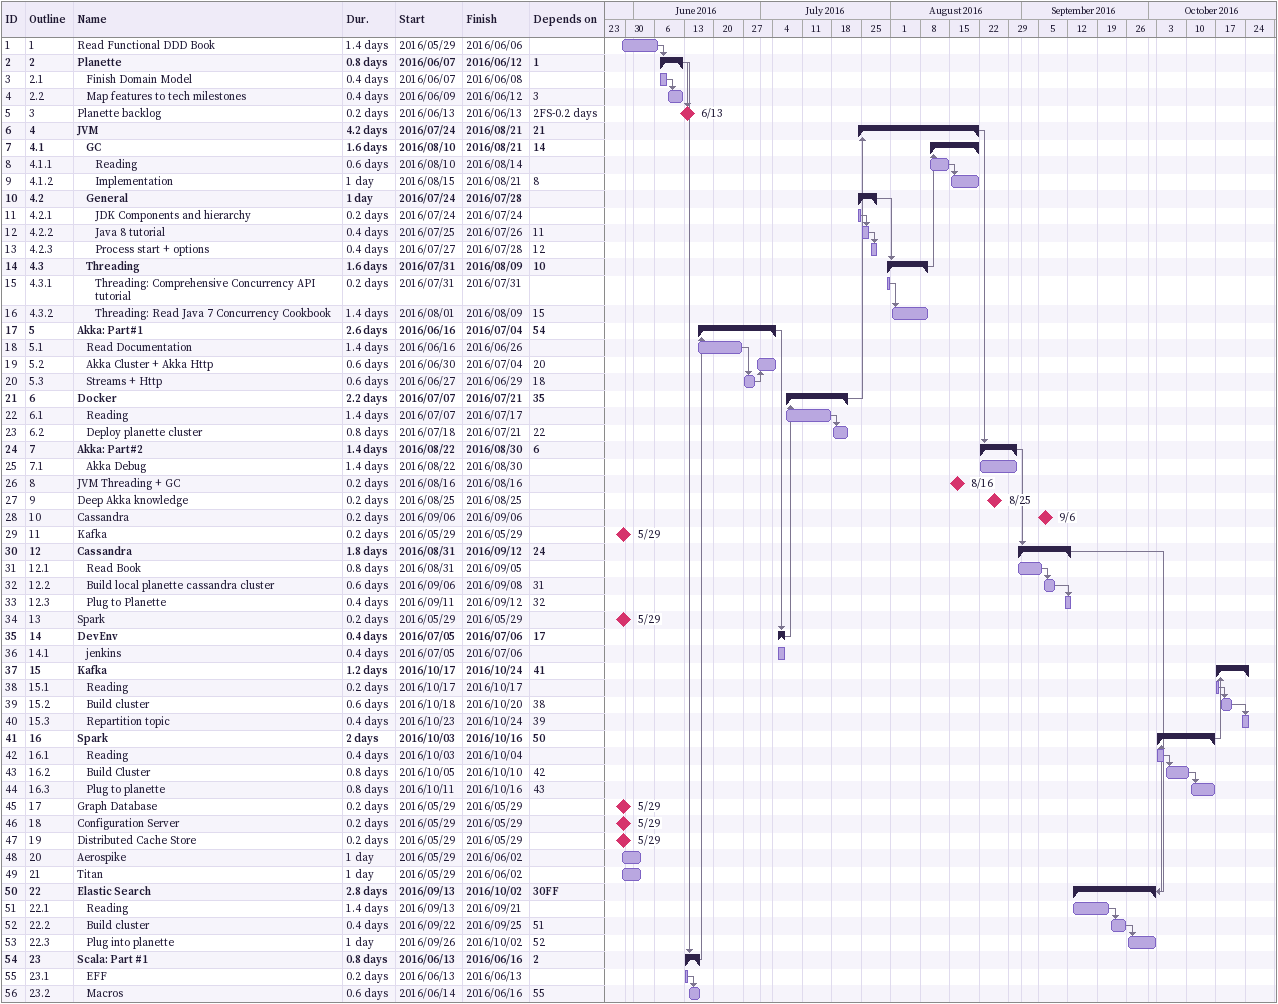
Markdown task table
| ID | WBS | Task | Duration | Start | Finish | Predecessors |
|---|---|---|---|---|---|---|
| 1 | 1 | Read Functional DDD Book | 1.4d | 2016-05-29 | 2016-06-06 |  |
| 2 | 2 | **Planette** | 0.8d | 2016-06-07 | 2016-06-12 | 1 |
| 3 | 2.1 | Finish Domain Model | 0.4d | 2016-06-07 | 2016-06-08 |  |
| 4 | 2.2 | Map features to tech milestones | 0.4d | 2016-06-09 | 2016-06-12 | 3 |
| 5 | 3 | Planette backlog | 0.2d | 2016-06-13 | 2016-06-13 | 2FS-0.2d |
| 6 | 4 | **JVM** | 4.2d | 2016-07-24 | 2016-08-21 | 21 |
| 7 | 4.1 | **GC** | 1.6d | 2016-08-10 | 2016-08-21 | 14 |
| 8 | 4.1.1 | Reading | 0.6d | 2016-08-10 | 2016-08-14 |  |
| 9 | 4.1.2 | Implementation | 1d | 2016-08-15 | 2016-08-21 | 8 |
| 10 | 4.2 | **General** | 1d | 2016-07-24 | 2016-07-28 |  |
| 11 | 4.2.1 | JDK Components and hierarchy | 0.2d | 2016-07-24 | 2016-07-24 |  |
| 12 | 4.2.2 | Java 8 tutorial | 0.4d | 2016-07-25 | 2016-07-26 | 11 |
| 13 | 4.2.3 | Process start + options | 0.4d | 2016-07-27 | 2016-07-28 | 12 |
| 14 | 4.3 | **Threading** | 1.6d | 2016-07-31 | 2016-08-09 | 10 |
| 15 | 4.3.1 | Threading: Comprehensive Concurrency API tutorial | 0.2d | 2016-07-31 | 2016-07-31 |  |
| 16 | 4.3.2 | Threading: Read Java 7 Concurrency Cookbook | 1.4d | 2016-08-01 | 2016-08-09 | 15 |
| 17 | 5 | **Akka: Part#1** | 2.6d | 2016-06-16 | 2016-07-04 | 54 |
| 18 | 5.1 | Read Documentation | 1.4d | 2016-06-16 | 2016-06-26 |  |
| 19 | 5.2 | Akka Cluster + Akka Http | 0.6d | 2016-06-30 | 2016-07-04 | 20 |
| 20 | 5.3 | Streams + Http | 0.6d | 2016-06-27 | 2016-06-29 | 18 |
| 21 | 6 | **Docker** | 2.2d | 2016-07-07 | 2016-07-21 | 35 |
| 22 | 6.1 | Reading | 1.4d | 2016-07-07 | 2016-07-17 |  |
| 23 | 6.2 | Deploy planette cluster | 0.8d | 2016-07-18 | 2016-07-21 | 22 |
| 24 | 7 | **Akka: Part#2** | 1.4d | 2016-08-22 | 2016-08-30 | 6 |
| 25 | 7.1 | Akka Debug | 1.4d | 2016-08-22 | 2016-08-30 |  |
| 26 | 8 | JVM Threading + GC | 0.2d | 2016-08-16 | 2016-08-16 |  |
| 27 | 9 | Deep Akka knowledge | 0.2d | 2016-08-25 | 2016-08-25 |  |
| 28 | 10 | Cassandra | 0.2d | 2016-09-06 | 2016-09-06 |  |
| 29 | 11 | Kafka | 0.2d | 2016-05-29 | 2016-05-29 |  |
| 30 | 12 | **Cassandra** | 1.8d | 2016-08-31 | 2016-09-12 | 24 |
| 31 | 12.1 | Read Book | 0.8d | 2016-08-31 | 2016-09-05 |  |
| 32 | 12.2 | Build local planette cassandra cluster | 0.6d | 2016-09-06 | 2016-09-08 | 31 |
| 33 | 12.3 | Plug to Planette | 0.4d | 2016-09-11 | 2016-09-12 | 32 |
| 34 | 13 | Spark | 0.2d | 2016-05-29 | 2016-05-29 |  |
| 35 | 14 | **DevEnv** | 0.4d | 2016-07-05 | 2016-07-06 | 17 |
| 36 | 14.1 | jenkins | 0.4d | 2016-07-05 | 2016-07-06 |  |
| 37 | 15 | **Kafka** | 1.2d | 2016-10-17 | 2016-10-24 | 41 |
| 38 | 15.1 | Reading | 0.2d | 2016-10-17 | 2016-10-17 |  |
| 39 | 15.2 | Build cluster | 0.6d | 2016-10-18 | 2016-10-20 | 38 |
| 40 | 15.3 | Repartition topic | 0.4d | 2016-10-23 | 2016-10-24 | 39 |
| 41 | 16 | **Spark** | 2d | 2016-10-03 | 2016-10-16 | 50 |
| 42 | 16.1 | Reading | 0.4d | 2016-10-03 | 2016-10-04 |  |
| 43 | 16.2 | Build Cluster | 0.8d | 2016-10-05 | 2016-10-10 | 42 |
| 44 | 16.3 | Plug to planette | 0.8d | 2016-10-11 | 2016-10-16 | 43 |
| 45 | 17 | Graph Database | 0.2d | 2016-05-29 | 2016-05-29 |  |
| 46 | 18 | Configuration Server | 0.2d | 2016-05-29 | 2016-05-29 |  |
| 47 | 19 | Distributed Cache Store | 0.2d | 2016-05-29 | 2016-05-29 |  |
| 48 | 20 | Aerospike | 1d | 2016-05-29 | 2016-06-02 |  |
| 49 | 21 | Titan | 1d | 2016-05-29 | 2016-06-02 |  |
| 50 | 22 | **Elastic Search** | 2.8d | 2016-09-13 | 2016-10-02 | 30FF |
| 51 | 22.1 | Reading | 1.4d | 2016-09-13 | 2016-09-21 |  |
| 52 | 22.2 | Build cluster | 0.4d | 2016-09-22 | 2016-09-25 | 51 |
| 53 | 22.3 | Plug into planette | 1d | 2016-09-26 | 2016-10-02 | 52 |
| 54 | 23 | **Scala: Part #1** | 0.8d | 2016-06-13 | 2016-06-16 | 2 |
| 55 | 23.1 | EFF | 0.2d | 2016-06-13 | 2016-06-13 |  |
| 56 | 23.2 | Macros | 0.6d | 2016-06-14 | 2016-06-16 | 55 |
